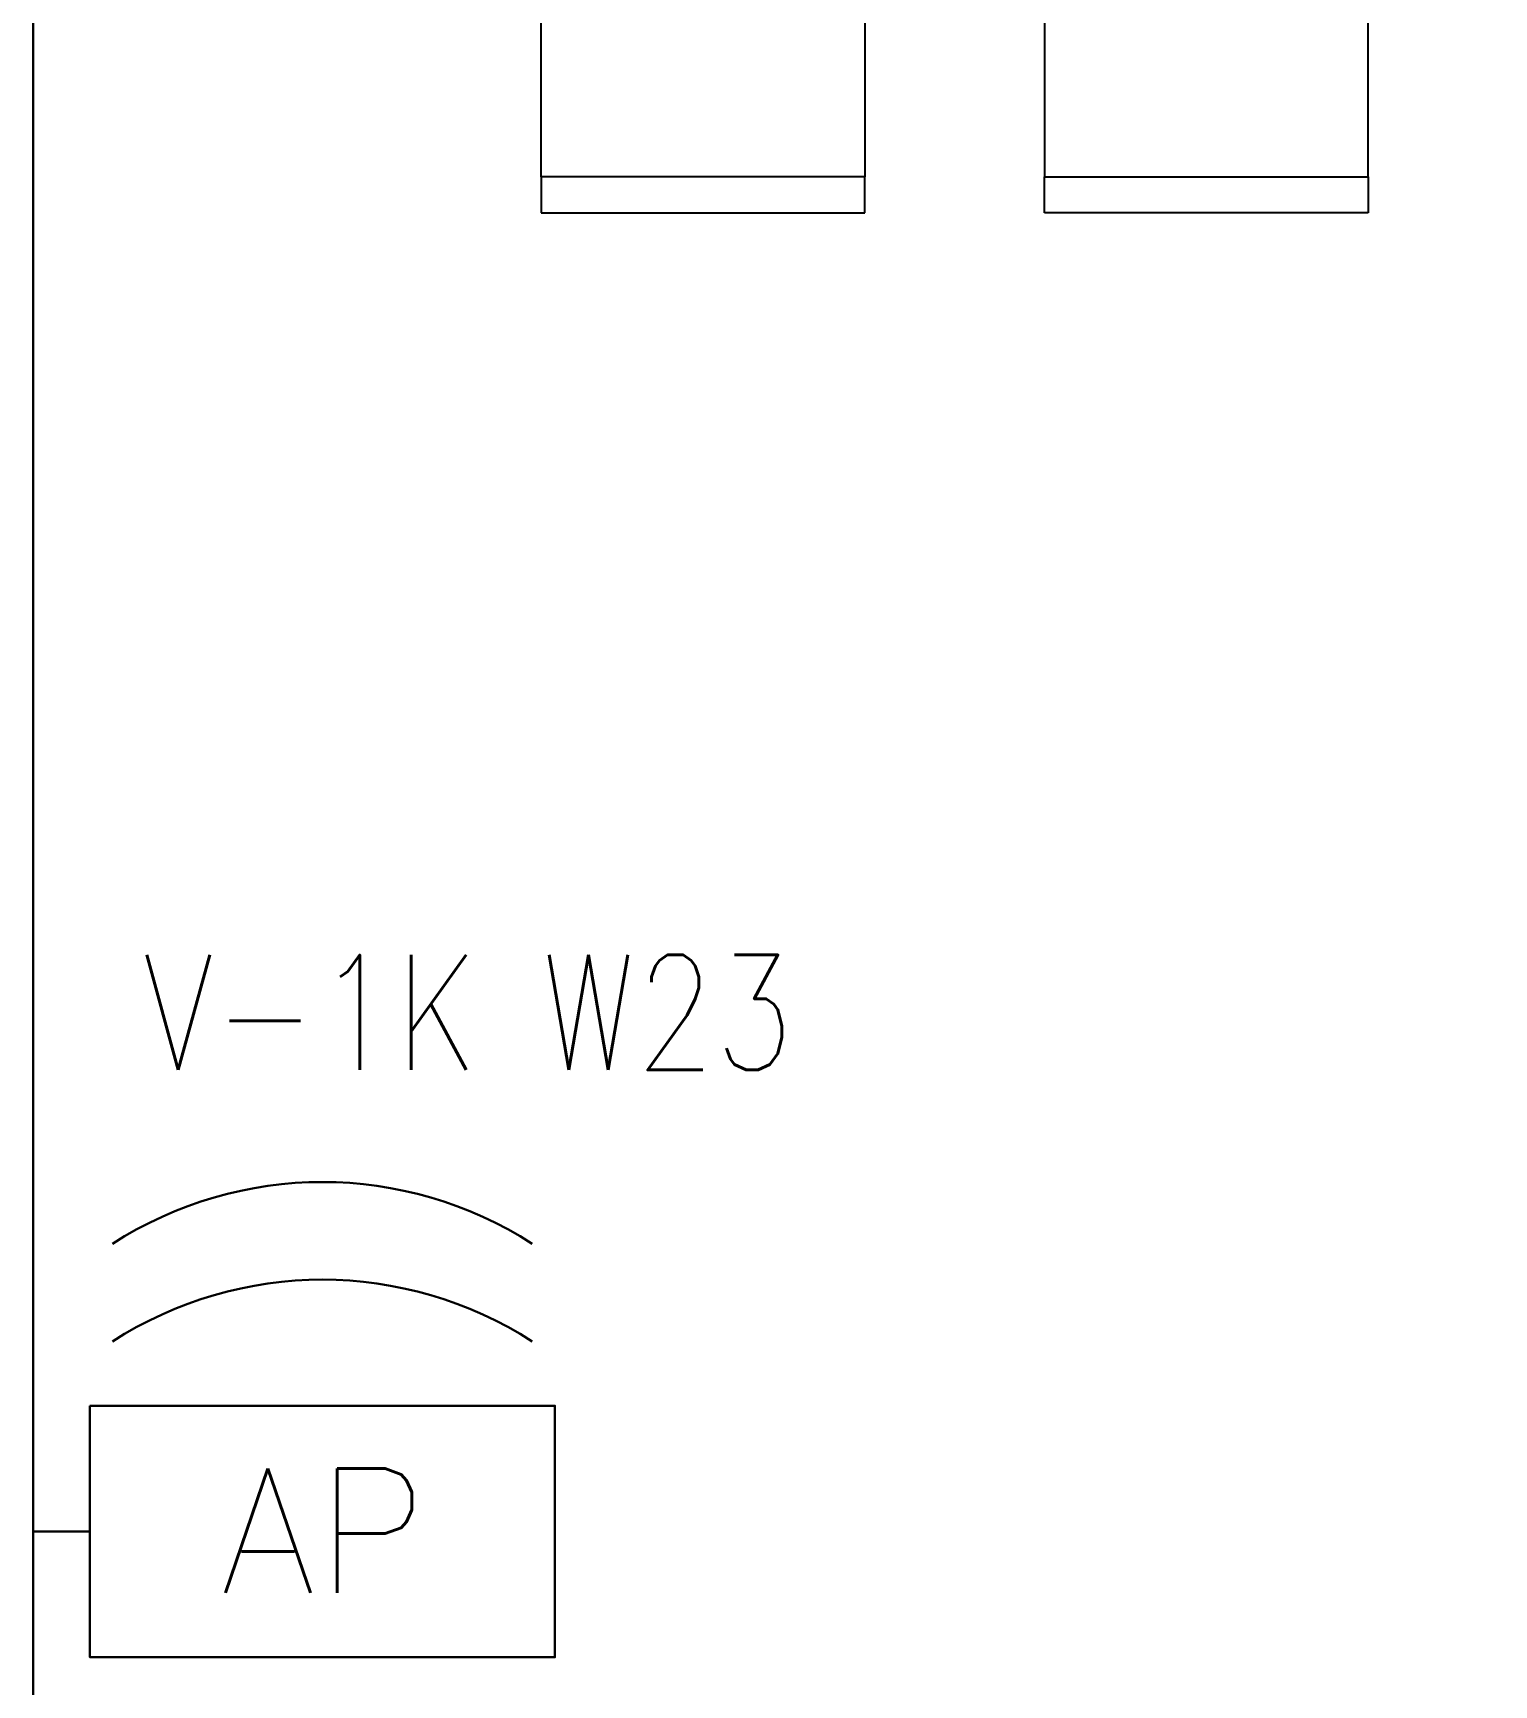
# Model space of a CAD drawing. Extents: x -1073 to 35213, y -1180 to 6950.
# Drawn here: x 3387.7 to 3590.8, y 1397.7 to 1627.5 of the extents above; entities that cross this region are included whole.
import ezdxf

# ---------------------------------------------------------------- set-up
doc = ezdxf.new("R2010")
doc.units = 0
doc.header["$LTSCALE"] = 25
doc.linetypes.add('DOT2', pattern=[0.125, 0, -0.125])
doc.layers.get('0').update_dxf_attribs({"color": 9, "lineweight": 9})
for name, color, linetype, lineweight in [('05', 9, 'Continuous', 9), ('DATA TAVAN', 160, 'Continuous', 30), ('E-ACCESS POINT (KABLOSUZ ERİŞİM İÇİN)', 7, 'Continuous', 30), ('E-YAZI', 7, 'Continuous', 30)]:
    doc.layers.add(name, color=color, linetype=linetype, lineweight=lineweight)
doc.styles.add('E-YAZI', font='txttw.shx')

# ---------------------------------------------------------------- blocks, each defined once
blk = doc.blocks.new('160lıkcalismamasa-vw')
at = {"lineweight": -3, "ltscale": 0.5}
for p, q in [((2355.98, 2657.5), (2355.98, 2662.5)), ((2355.98, 2662.5), (2400.98, 2662.5)), ((2400.98, 2662.5), (2400.98, 2657.5)), ((2425.98, 2662.5), (2425.98, 2657.5)), ((2470.98, 2662.5), (2425.98, 2662.5)), ((2470.98, 2657.5), (2470.98, 2662.5)), ((2400.98, 2657.5), (2355.98, 2657.5)), ((2355.98, 2657.5), (2355.98, 2612.5)), ((2400.98, 2657.5), (2355.98, 2657.5)), ((2400.98, 2612.5), (2400.98, 2657.5)), ((2425.98, 2657.5), (2470.98, 2657.5)), ((2425.98, 2612.5), (2425.98, 2657.5)), ((2425.98, 2657.5), (2470.98, 2657.5)), ((2470.98, 2657.5), (2470.98, 2612.5)), ((2498.48, 2627.5), (2338.48, 2627.5)), ((2338.48, 2627.5), (2338.48, 2547.5)), ((2498.48, 2547.5), (2498.48, 2627.5)), ((2355.98, 2612.5), (2400.98, 2612.5)), ((2470.98, 2612.5), (2425.98, 2612.5)), ((2338.48, 2547.5), (2498.48, 2547.5))]:
    blk.add_line(p, q, dxfattribs=at)
for points in [[(2477.64, 2580.3), (2479.01, 2582.97), (2443.42, 2601.24), (2442.05, 2598.58)], [(2455.98, 2562.5), (2455.98, 2572.5), (2420.98, 2572.5), (2420.98, 2562.5)], [(2397.98, 2487.5), (2438.98, 2487.5), (2438.98, 2493.5), (2397.98, 2493.5)]]:
    blk.add_lwpolyline(points, close=True, dxfattribs=at)
blk.add_lwpolyline([(2392.98, 2496.5), (2443.98, 2496.5), (2441.59, 2533.15, 0.395265), (2431.61, 2542.5), (2405.34, 2542.5, 0.395265), (2395.37, 2533.15)], format="xyb", close=True, dxfattribs=at)
blk.add_circle((2460.53, 2590.77), 6, dxfattribs=at)
at = {"layer": '05', "linetype": 'DOT2'}
for p, q in [((2498.48, 2607.5), (2455.98, 2607.5)), ((2455.98, 2607.5), (2455.98, 2547.5)), ((2498.48, 2547.5), (2498.48, 2607.5)), ((2455.98, 2547.5), (2498.48, 2547.5))]:
    blk.add_line(p, q, dxfattribs=at)
blk = doc.blocks.new('*U605')
at = {"layer": 'E-ACCESS POINT (KABLOSUZ ERİŞİM İÇİN)', "color": 4}
blk.add_lwpolyline([(-2.395, 3.237), (2.395, 3.237), (2.395, 0.647), (-2.395, 0.647)], close=True, dxfattribs=at)
at = {"layer": 'E-ACCESS POINT (KABLOSUZ ERİŞİM İÇİN)', "color": 3}
for centre in [(0, 1.555), (0, 0.549)]:
    blk.add_arc(centre, 3.988, 57.1828, 122.8172, dxfattribs=at)
at = {"layer": 'E-ACCESS POINT (KABLOSUZ ERİŞİM İÇİN)', "color": 3, "style": 'E-YAZI'}
blk.add_text('AP', height=1.28, dxfattribs=at).set_placement((-1.054, 1.311))

msp = doc.modelspace()

# ---------------------------------------------------------------- linework, layer by layer
at = {"layer": 'DATA TAVAN'}
for p, q in [((3387.66, 2638.69), (3387.66, 1393.84)), ((3395.57, 1419.06), (3387.66, 1419.06))]:
    msp.add_line(p, q, dxfattribs=at)

# ---------------------------------------------------------------- block references
at = {"layer": '05', "rotation": 180}
msp.add_blockref('160lıkcalismamasa-vw', (5929.31, 4265), dxfattribs=at)
at = {"layer": 'E-ACCESS POINT (KABLOSUZ ERİŞİM İÇİN)', "xscale": 13.5, "yscale": 13.5, "zscale": 13.5}
msp.add_blockref('*U605', (3427.9, 1392.84), dxfattribs=at)

# ---------------------------------------------------------------- texts
at = {"layer": 'E-YAZI', "color": 6, "style": 'E-YAZI', "width": 0.8}
msp.add_text('V-1K W23', height=16, dxfattribs=at).set_placement((3402.93, 1483.26))

doc.saveas('drawing.dxf')
